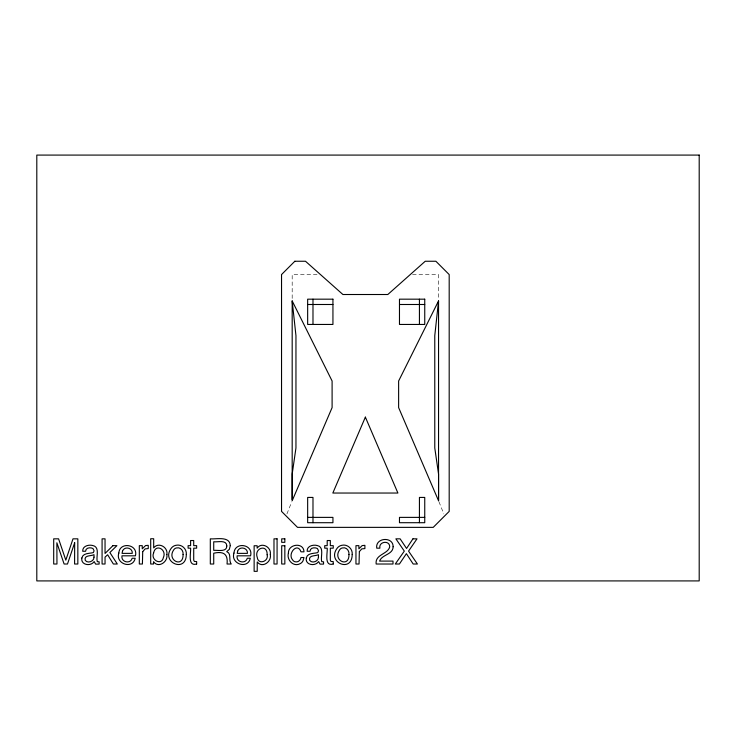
<?xml version="1.0" encoding="UTF-8"?>
<svg xmlns="http://www.w3.org/2000/svg" width="736" height="736" viewBox="0 0 736 736"><rect width="100%" height="100%" fill="white"/><g stroke="black" fill="none" stroke-linecap="round" stroke-linejoin="round"><path stroke-width="0.55" stroke-dasharray="3.68 2.76" d="M286.911 513.93L291.778 501.759M317.069 274.556L292.183 274.556L292.183 300.932M412.537 274.556L438.546 274.556L438.546 299.782M438.95 501.759L443.817 513.93"/><path stroke-width="1.1" d="M292.183 300.932L292.183 500.747L332.102 407.606L332.102 381L292.183 300.932L295.955 335.644L295.955 447.957L292.183 474.012L292.183 499.634M438.546 500.747L438.546 300.932L398.627 381L398.627 407.606L438.546 500.747L438.555 474.076M438.546 300.932L434.774 335.644L434.774 447.957L438.546 474.012M307.657 304.492L332.939 304.492M399.473 304.492L424.746 304.492M307.657 517.38L332.939 517.38L332.939 522.707L307.657 522.707L307.657 497.426L312.984 497.426L312.984 522.707M424.746 517.38L399.473 517.38L399.473 522.707L424.746 522.707L424.746 497.426L419.428 497.426L419.428 522.707M419.428 299.175L419.428 324.447M312.984 299.175L312.984 324.447M74.667 542.772L74.594 564.015L77.841 564.015L77.841 538.835L73.002 538.835L65.817 560.124L58.586 538.835L53.7 538.835L53.7 564.015L56.957 564.015L56.865 542.772L64.106 564.015L67.482 564.015L74.667 542.772M267.15 554.723C268.999 561.531 258.17 565.138 257.26 557.446C253.791 547.961 267.619 543.573 267.15 554.723M153.612 552.975C150.42 560.096 161.708 565.966 163.383 557.575C167.09 549.387 155.425 543.242 153.612 552.975M166.851 554.484C168.296 561.78 158.332 568.67 153.53 561.669L153.53 564.015L150.687 564.015L150.687 538.743L153.686 538.743L153.686 547.888C158.369 541.65 168.305 547.198 166.851 554.484M186.309 554.447C186.18 573.657 160.154 562.01 171.552 547.869A7.581 7.581 0 0 1 175.978 545.293C181.507 543.913 186.926 548.826 186.309 554.447M288.402 553.058C286.405 559.949 293.535 567.465 300.297 563.601A6.302 6.302 0 0 0 303.076 560.676L303.968 557.52L300.969 557.52C300.61 560.28 298.043 562.525 295.21 561.789A3.781 3.781 0 0 1 292.707 560.022C287.012 553.785 297.546 541.76 300.969 551.825L303.968 551.825C303.848 542 288.098 543.83 288.402 553.058M352.204 554.447C352.066 573.657 326.039 562.01 337.438 547.869A7.581 7.581 0 0 1 341.872 545.293C347.392 543.913 352.82 548.826 352.204 554.447M118.827 553.076C115.12 563.914 132.784 569.719 135.185 558.256L132.149 558.256C130.658 564.365 120.732 562.332 121.983 555.818L135.442 555.818C138.386 544.152 119.554 541.365 118.827 553.076M233.965 553.076C230.258 563.914 247.931 569.719 250.323 558.256L247.296 558.256C245.796 564.365 235.87 562.332 237.13 555.818L250.58 555.818C253.534 544.152 234.692 541.365 233.965 553.076M270.296 554.429C271.915 561.669 262.31 568.634 257.223 561.954L257.223 571.338L254.132 571.338L254.132 545.744L257.131 545.744L257.131 548.173C261.602 541.604 271.658 547.161 270.296 554.429M226.808 545.946C226.872 552.469 217.525 549.912 213.725 550.372L213.725 541.76C217.516 542.349 226.642 539.442 226.808 545.946M81.862 557.989C80.426 565.064 90.804 566.766 94.162 561.586L95.625 564.126L99.13 564.098L99.13 561.826L97.29 561.632C95.827 556.72 100.298 547.032 92.754 545.514C88.651 544.392 82.358 546.029 82.708 551.264L85.588 551.264C85.661 547.556 90.399 547.161 92.966 548.522L94.088 550.813L93.352 552.598C89.525 553.619 82.892 552.856 81.862 557.989M306.305 557.989C304.87 565.064 315.238 566.766 318.596 561.586L320.068 564.126L323.564 564.098L323.564 561.826L321.724 561.632C320.261 556.72 324.732 547.032 317.198 545.514C313.085 544.392 306.802 546.029 307.142 551.264L310.022 551.264C310.104 547.556 314.833 547.161 317.409 548.522L318.532 550.813L317.786 552.598C313.959 553.619 307.335 552.856 306.305 557.989M393.125 546.738C393.088 554.751 381.855 554.429 379.592 561.099L393.006 561.099L393.006 564.015L376.151 564.015C374.854 554.236 387.78 554.429 389.712 546.876C389.832 539.902 378.46 541.429 379.886 548.173L376.749 548.173C375.029 537.482 393.309 536.222 393.125 546.738M183.089 554.539C183.374 568.44 166.529 560.289 173.659 549.976A4.195 4.195 0 0 1 176.456 547.952C180.467 546.802 183.604 550.73 183.089 554.539M348.974 554.539C349.26 568.44 332.424 560.289 339.544 549.976A4.195 4.195 0 0 1 342.341 547.952C346.362 546.802 349.49 550.73 348.974 554.539M230.267 545.624L229.338 549.323L226.716 551.641C231.5 553.38 228.832 559.332 230.561 562.893L231.233 564.015L227.047 564.015C228.16 554.171 223.661 550.997 213.725 553.214L213.725 564.015L210.312 564.015L210.312 538.835C216.264 539.405 229.908 535.78 230.267 545.624M94.006 557.161C94.254 561.356 87.593 563.85 85.229 560.326C83.821 554.87 91.043 556.306 94.006 554.677L94.006 557.161M318.44 557.161C318.688 561.356 312.027 563.85 309.672 560.326C308.255 554.87 315.477 556.306 318.44 554.677L318.44 557.161M142.72 551.614L142.407 564.015L139.316 564.015L139.316 545.652L142.25 545.652L142.25 548.826L145.526 545.578L148.249 545.33L148.249 548.587L145.176 548.872L142.72 551.614M359.352 551.614L359.039 564.015L355.957 564.015L355.957 545.652L358.883 545.652L358.883 548.826L362.167 545.578L364.89 545.33L364.89 548.587L361.808 548.872L359.352 551.614M122.498 551.209L122.066 553.371L132.268 553.371C132.876 547.667 124.264 545.845 122.498 551.209M237.636 551.209L237.213 553.371L247.416 553.371C248.014 547.667 239.412 545.845 237.636 551.209M365.369 417.128L332.838 493.037L397.9 493.037L365.369 417.128M412.942 538.835L406.566 548.467L400.136 538.835L395.867 538.835L404.322 551.108L395.296 564.015L399.418 564.015L406.392 553.665L413.181 564.015L417.413 564.015L408.554 551.108L417.008 538.835L412.942 538.835M294.851 261.252L281.538 274.556L281.538 511.391L297.51 527.362L433.228 527.362L449.19 511.391L449.19 274.556L435.887 261.252L425.242 261.252L387.817 294.51L342.912 294.51L305.495 261.252L294.851 261.252M112.967 545.652L105.046 553.454L105.046 538.835L102.083 538.835L102.083 564.015L105.046 564.015L105.046 557.124L107.631 554.76L113.362 564.015L117.3 564.015L109.876 552.534L116.914 545.652L112.967 545.652M196.65 564.015C187.284 566.729 191.066 552.846 190.596 548.173L188.112 548.173L188.112 545.652L190.596 545.652L190.596 540.528L193.715 540.528L193.715 545.652L196.65 545.652L196.65 548.173L193.715 548.173L193.715 560.16L194.368 561.448L196.65 561.586L196.65 564.015M333.252 564.015C323.886 566.729 327.667 552.846 327.207 548.173L324.714 548.173L324.714 545.652L327.207 545.652L327.207 540.528L330.326 540.528L330.326 545.652L333.252 545.652L333.252 548.173L330.326 548.173L330.326 560.16L330.97 561.448L333.252 561.586L333.252 564.015M699.2 155.084L36.8 155.084L36.8 580.916L699.2 580.916L699.2 155.084M332.939 299.175L307.657 299.175L307.657 324.447L332.939 324.447L332.939 299.175M424.746 299.175L399.473 299.175L399.473 324.447L424.746 324.447L424.746 299.175M277.076 538.835L273.985 538.835L273.985 564.015L277.076 564.015L277.076 538.835M284.841 538.835L281.704 538.835L281.704 542.331L284.841 542.331L284.841 538.835M284.841 545.744L281.704 545.744L281.704 564.015L284.841 564.015L284.841 545.744"/></g></svg>
